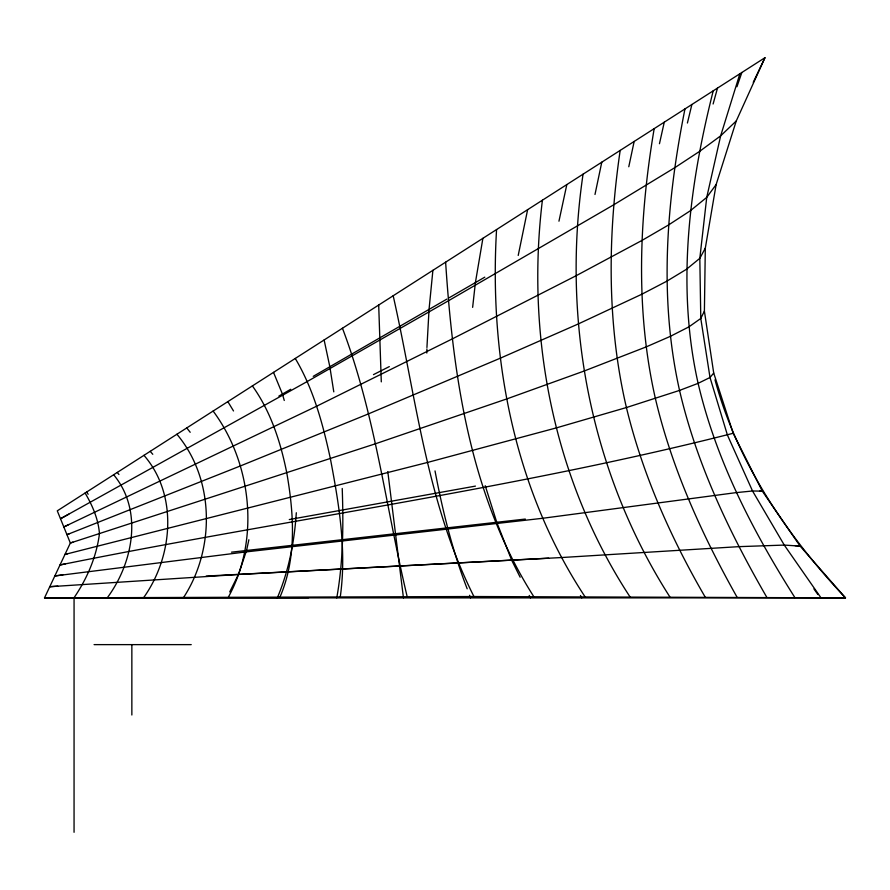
<?xml version="1.0" encoding="UTF-8"?>
<svg xmlns="http://www.w3.org/2000/svg" width="890" height="890" viewBox="0 0 890 890"><rect width="100%" height="100%" fill="white"/><g stroke="black" fill="none" stroke-linecap="round" stroke-linejoin="round"><path stroke-width="1.33" d="M74.059 832.295L74.07 597.702C87.087 578.611 96.532 556.706 99.458 533.677C98.345 519.115 92.46 505.464 85.095 493.027M131.853 715.004L131.853 644.627M44.5 597.891L473.936 596.534L845.5 597.891L800.132 546.115L762.307 491.147L733.182 433.285L713.713 373.055L704.402 311.122L705.303 248.188L716.127 184.575L736.264 120.962L764.955 57.705L57.283 510.838L70.343 543.022L44.5 597.891L845.5 597.891C787.127 535.647 737.41 463.011 714.993 379.796M426.822 353.03L426.911 348.88M496.564 229.564C489.022 356.656 513.975 489.322 584.964 596.678M426.933 347.489L429.047 309.42L432.896 270.326M296.314 512.74C294.401 541.899 288.738 570.902 277.302 597.891M542.399 200.217C525.745 337.165 553.947 480.745 629.964 596.801M340.303 596.634C346.777 550.521 338.99 503.996 330.379 458.695C322.87 424.029 313.569 389.164 295.269 358.459M583.061 174.173C561.512 319.721 590.192 472.534 669.892 596.945M472.635 307.361L475.405 282.586L482.892 238.32M620.174 150.421C607.725 235.65 606.735 323.281 626.415 407.542C642.602 474.403 670.682 537.738 705.192 597.09M654.183 128.638C639.109 217.761 635.238 309.842 655.385 398.509C671.894 468.641 701.865 534.656 737.076 597.235M336.754 597.891C343.262 561.801 343.473 525 342.227 488.465M684.966 108.925C666.477 201.396 658.722 297.616 679.548 390.41C696.614 463.868 729.299 532.387 766.857 597.401M518.214 255.452L527.625 209.673M594.998 194.465L601.785 162.18M628.785 166.753L634.158 141.454M558.953 221.198L566.83 184.564M248.877 539.752L246.597 550.276L238.654 574.05L229.72 591.939M713.224 90.836C689.183 186.032 676.289 286.402 698.116 383.345C716.094 460.353 752.807 531.152 794.87 597.557M659.457 143.724L664.274 122.175M687.414 123.02L691.886 104.497M713.113 103.985L717.496 88.099M739.868 73.77L720.655 135.847L706.738 197.369L699.818 258.322L700.786 318.453L710.009 377.482L727.43 435.099L752.54 490.991L784.279 545.081L820.914 597.724M280.105 596.778C296.848 557.696 293.923 513.886 286.791 472.957C280.65 442.208 270.827 411.625 252.393 385.915M736.942 86.742L741.86 72.49M753.24 82.325L764.955 57.705M228.463 596.945C259.958 539.474 251.892 463.156 213.122 411.058M704.402 311.122L700.786 318.453L688.916 326.864L670.315 336.364L646.107 346.933L583.862 371.13L506.833 398.898L375.068 443.91L70.343 543.022L72.88 542.155M705.303 248.188L699.818 258.322L686.446 269.303L666.699 281.262L641.645 294.323L578.233 323.971L500.38 358.158L368.393 413.906L240.4 465.948L66.961 534.679L69.52 533.655M183.818 597.123C215.213 548.685 214.668 479.109 176.91 434.242M143.88 597.312C172.894 556.295 178.345 494.951 143.969 455.335M107.479 597.513C133.177 562.68 143.257 510.459 113.653 474.748M716.127 184.575L706.738 197.369L690.34 210.752L668.412 225.059L641.779 240.545L576.231 275.666L452.165 338.968L316.718 406.185L63.824 526.947L68.808 524.544M713.713 373.055L710.009 377.482L698.116 383.345L679.548 390.41L626.415 407.542L556.161 427.945L427.578 462.433L64.959 554.437L67.607 553.702M736.264 120.962L720.655 135.847L699.763 151.267L674.82 167.665L613.766 204.767L448.204 300.92L307.361 381.454L60.498 518.748L68.808 514.164M446.88 299.096L313.247 376.337M449.25 297.716L484.794 277.157M290.73 389.275L278.87 396.083M389.319 366.602L373.466 374.634M733.182 433.285C511.427 489.556 284.088 519.649 59.997 564.972L65.293 563.893M289.283 519.549L475.449 486.107M62.945 574.818L54.824 575.964L245.139 552.011L542.399 518.314L736.119 492.626L752.54 490.991L762.307 491.147M231.478 552.178L525.322 519.059M57.828 586.154L49.762 586.71L239.232 574.428L561.201 557.563L738.934 546.649L784.279 545.081L800.132 546.115M206.18 576.064L548.685 558.175M759.86 491.024L762.541 491.013M74.07 597.702L308.663 597.713M94.073 644.627L191.228 644.627M795.082 545.659L800.41 545.893M150.221 451.33L152.78 454.301M117.269 472.434L118.926 474.492M186.755 427.934L190.204 432.295M813.938 588.913L817.888 594.531M86.697 492.014L88.166 494.273M227.851 401.624L233.514 410.969M533.755 596.589C470.543 497.443 453.188 377.371 445.623 262.183M580.458 595.521L581.748 597.891M520.138 577.21L511.65 560.166L496.787 522.374L485.239 485.718M529.227 595.455L530.44 597.891M473.936 596.534C426.688 502.861 415.997 396.795 393.18 295.769M273.519 372.376L282.43 394.048L284.266 400.467M342.45 328.243C375.191 414.551 385.848 507.111 407.142 596.545M467.183 588.813C452.443 550.754 442.63 510.971 435.021 470.921M469.542 595.299L470.476 597.891M324.127 339.98L329.845 366.802L333.783 391.856M403.459 597.891L387.795 471.544M381.298 381.855L378.695 305.036"/></g></svg>
